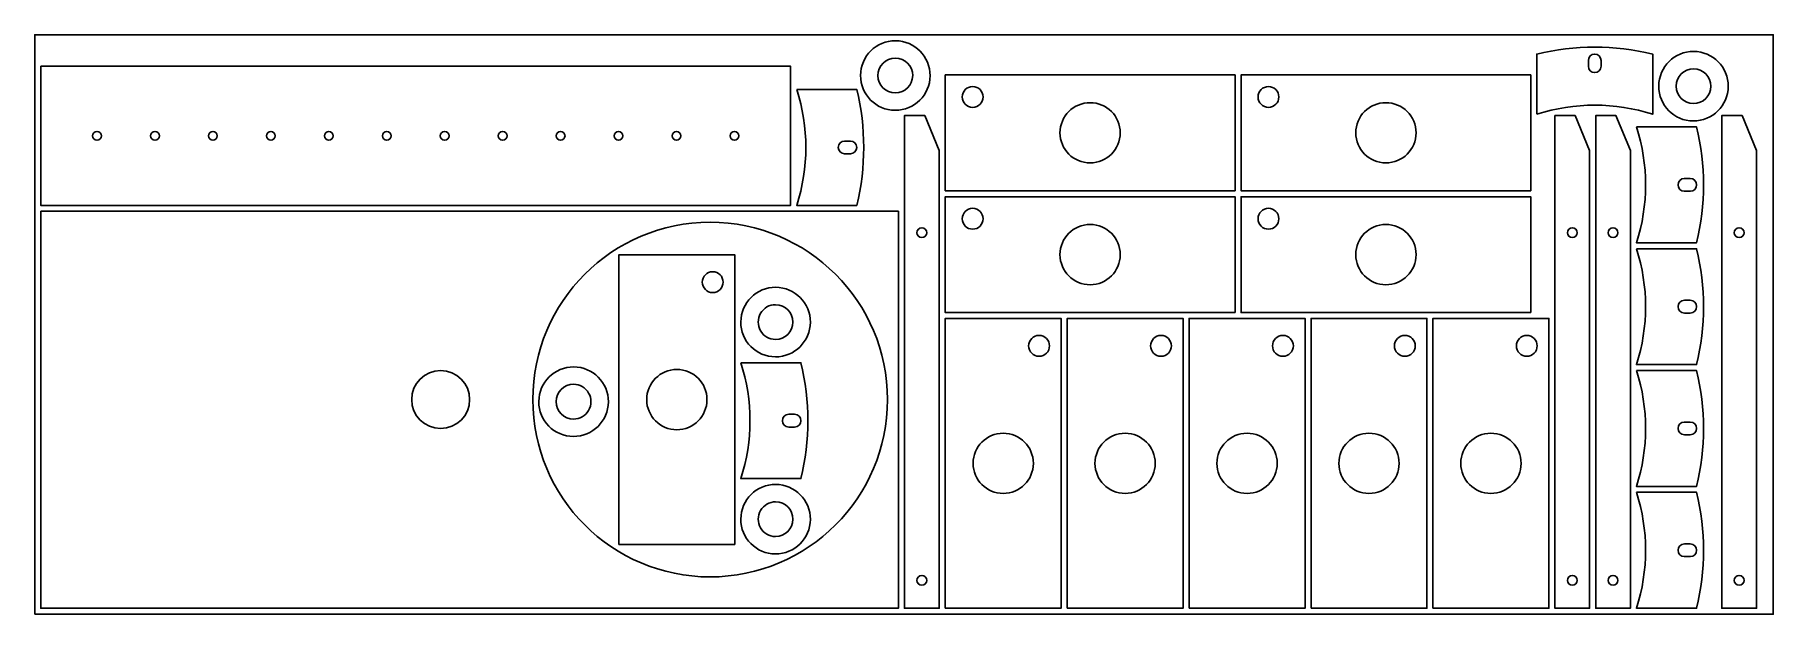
# Model space of a CAD drawing. Header units: metres. Extents: x 0 to 3000, y 0 to 1000.
import ezdxf

# ---------------------------------------------------------------- set-up
doc = ezdxf.new("R2010")
doc.units = ezdxf.units.M

msp = doc.modelspace()

# ---------------------------------------------------------------- linework, layer by layer
for points in [[(0, 0), (3000, 0), (3000, 1000), (0, 1000)], [(10.4, 945.6), (1304.4, 945.6), (1304.4, 705.6), (10.4, 705.6)], [(2071.2, 730.8), (1571.2, 730.8), (1571.2, 930.8), (2071.2, 930.8)], [(2581.6, 730.8), (2081.6, 730.8), (2081.6, 930.8), (2581.6, 930.8)], [(1560.8, 800.4), (1560.8, 10.4), (1500.8, 10.4), (1500.8, 860.4), (1535.8, 860.4)], [(2683.2, 800.4), (2683.2, 10.4), (2623.2, 10.4), (2623.2, 860.4), (2658.2, 860.4)], [(2753.6, 800.4), (2753.6, 10.4), (2693.6, 10.4), (2693.6, 860.4), (2728.6, 860.4)], [(2971.2, 800.4), (2971.2, 10.4), (2911.2, 10.4), (2911.2, 860.4), (2946.2, 860.4)], [(2071.2, 520.6), (1571.2, 520.6), (1571.2, 720.6), (2071.2, 720.6)], [(2581.6, 520.6), (2081.6, 520.6), (2081.6, 720.6), (2581.6, 720.6)], [(10.4, 695.4), (1490.4, 695.4), (1490.4, 10.4), (10.4, 10.4)], [(1008, 120.4), (1008, 620.4), (1208, 620.4), (1208, 120.4)], [(1571.2, 10.4), (1571.2, 510.4), (1771.2, 510.4), (1771.2, 10.4)], [(1781.6, 10.4), (1781.6, 510.4), (1981.6, 510.4), (1981.6, 10.4)], [(1992, 10.4), (1992, 510.4), (2192, 510.4), (2192, 10.4)], [(2202.4, 10.4), (2202.4, 510.4), (2402.4, 510.4), (2402.4, 10.4)], [(2412.8, 10.4), (2412.8, 510.4), (2612.8, 510.4), (2612.8, 10.4)]]:
    msp.add_lwpolyline(points, close=True)
for points in [[(1485.3, 989.6, -1), (1484.7, 869.6, -1)], [(2592, 862.8), (2592, 966.6, -0.119322), (2792, 966.6), (2792, 862.8, 0.157671)], [(2681, 955.6), (2681, 945.6, 1), (2703, 945.6), (2703, 955.6, 1)], [(2862.7, 971.2, -1), (2862.1, 851.2, -1)], [(1485.1, 959.6, 1), (1484.9, 899.6, 1)], [(2862.5, 941.2, 1), (2862.3, 881.2, 1)], [(1314.8, 905.6), (1418.6, 905.6, -0.119322), (1418.6, 705.6), (1314.8, 705.6, 0.157671)], [(1636.5, 892.7, 1), (1600.5, 892.7, 1)], [(2146.9, 892.7, 1), (2110.9, 892.7, 1)], [(1873.2, 830.8, 1), (1769.2, 830.8, 1)], [(2383.6, 830.8, 1), (2279.6, 830.8, 1)], [(2764, 841), (2867.8, 841, -0.119322), (2867.8, 641), (2764, 641, 0.157671)], [(115, 825.6, 1), (99.8, 825.6, 1)], [(215, 825.6, 1), (199.8, 825.6, 1)], [(315, 825.6, 1), (299.8, 825.6, 1)], [(415, 825.6, 1), (399.8, 825.6, 1)], [(515, 825.6, 1), (499.8, 825.6, 1)], [(615, 825.6, 1), (599.8, 825.6, 1)], [(715, 825.6, 1), (699.8, 825.6, 1)], [(815, 825.6, 1), (799.8, 825.6, 1)], [(915, 825.6, 1), (899.8, 825.6, 1)], [(1015, 825.6, 1), (999.8, 825.6, 1)], [(1115, 825.6, 1), (1099.8, 825.6, 1)], [(1215, 825.6, 1), (1199.8, 825.6, 1)], [(1407.6, 816.6), (1397.6, 816.6, 1), (1397.6, 794.6), (1407.6, 794.6, 1)], [(2856.8, 752), (2846.8, 752, 1), (2846.8, 730), (2856.8, 730, 1)], [(1636.5, 682.5, 1), (1600.5, 682.5, 1)], [(2146.9, 682.5, 1), (2110.9, 682.5, 1)], [(1471.4, 370.4, 1), (859.4, 370.4, 1)], [(1530.8, 649.9, 1), (1530.8, 666.9, 1)], [(1873.2, 620.6, 1), (1769.2, 620.6, 1)], [(2383.6, 620.6, 1), (2279.6, 620.6, 1)], [(2653.2, 649.9, 1), (2653.2, 666.9, 1)], [(2723.6, 649.9, 1), (2723.6, 666.9, 1)], [(2941.2, 649.9, 1), (2941.2, 666.9, 1)], [(2764, 630.8), (2867.8, 630.8, -0.119322), (2867.8, 430.8), (2764, 430.8, 0.157671)], [(1169.9, 555.1, 1), (1169.9, 591.1, 1)], [(1278.7, 564.2, -1), (1278.1, 444.2, -1)], [(2856.8, 541.8), (2846.8, 541.8, 1), (2846.8, 519.8), (2856.8, 519.8, 1)], [(1278.5, 534.2, 1), (1278.3, 474.2, 1)], [(1733.1, 445.1, 1), (1733.1, 481.1, 1)], [(1943.5, 445.1, 1), (1943.5, 481.1, 1)], [(2153.9, 445.1, 1), (2153.9, 481.1, 1)], [(2364.3, 445.1, 1), (2364.3, 481.1, 1)], [(2574.7, 445.1, 1), (2574.7, 481.1, 1)], [(750.4, 370.4, 1), (650.4, 370.4, 1)], [(930.1, 426.8, -1), (929.5, 306.8, -1)], [(1108, 318.4, 1), (1108, 422.4, 1)], [(1218.4, 434), (1322.2, 434, -0.119322), (1322.2, 234), (1218.4, 234, 0.157671)], [(2764, 420.6), (2867.8, 420.6, -0.119322), (2867.8, 220.6), (2764, 220.6, 0.157671)], [(929.9, 396.8, 1), (929.7, 336.8, 1)], [(1311.2, 345), (1301.2, 345, 1), (1301.2, 323), (1311.2, 323, 1)], [(2856.8, 331.6), (2846.8, 331.6, 1), (2846.8, 309.6), (2856.8, 309.6, 1)], [(1671.2, 208.4, 1), (1671.2, 312.4, 1)], [(1881.6, 208.4, 1), (1881.6, 312.4, 1)], [(2092, 208.4, 1), (2092, 312.4, 1)], [(2302.4, 208.4, 1), (2302.4, 312.4, 1)], [(2512.8, 208.4, 1), (2512.8, 312.4, 1)], [(1278.7, 224, -1), (1278.1, 104, -1)], [(2764, 210.4), (2867.8, 210.4, -0.119322), (2867.8, 10.4), (2764, 10.4, 0.157671)], [(1278.5, 194, 1), (1278.3, 134, 1)], [(2856.8, 121.4), (2846.8, 121.4, 1), (2846.8, 99.4), (2856.8, 99.4, 1)], [(1530.8, 49.9, 1), (1530.8, 66.9, 1)], [(2653.2, 49.9, 1), (2653.2, 66.9, 1)], [(2723.6, 49.9, 1), (2723.6, 66.9, 1)], [(2941.2, 49.9, 1), (2941.2, 66.9, 1)]]:
    msp.add_lwpolyline(points, format="xyb", close=True)

doc.saveas('drawing.dxf')
